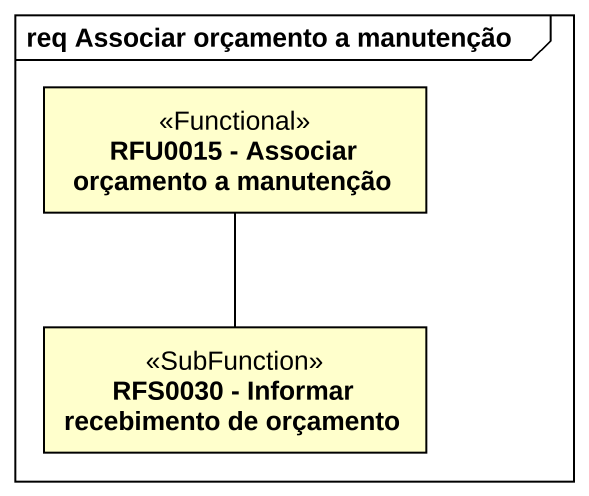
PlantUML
@startuml
mainframe req Associar orçamento a manutenção
hide circle
hide empty members
class "RFU0015 - Associar orçamento a manutenção" as RFU0015_Associar_orçamento <<Functional>>
class "RFS0030 - Informar recebimento de orçamento" as RFS0030_Informar <<SubFunction>>
RFS0030_Informar -up- RFU0015_Associar_orçamento
@enduml
